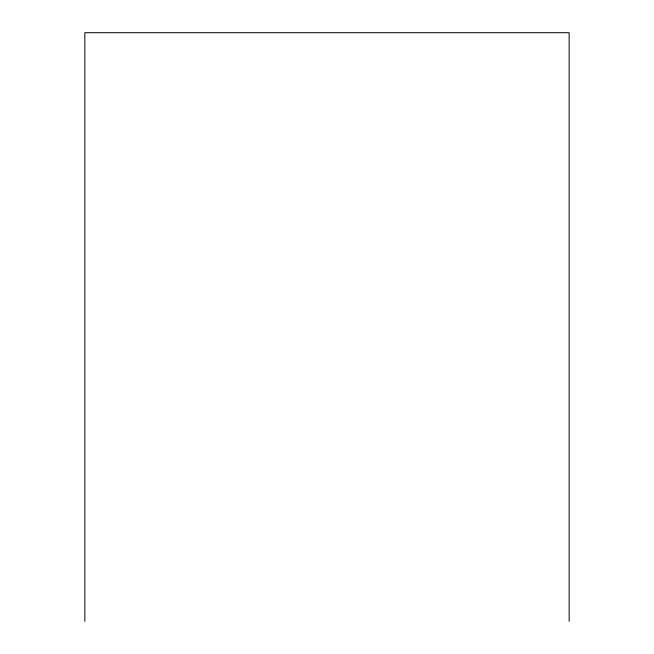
<?xml version="1.0" encoding="UTF-8"?>
<svg xmlns="http://www.w3.org/2000/svg" width="654" height="654" viewBox="0 0 654 654"><rect width="100%" height="100%" fill="white"/><g stroke="black" fill="none" stroke-linecap="round" stroke-linejoin="round"><path stroke-width="0.98" d="M569.152 621.3L569.152 32.7L84.848 32.7L84.848 621.3"/></g></svg>
